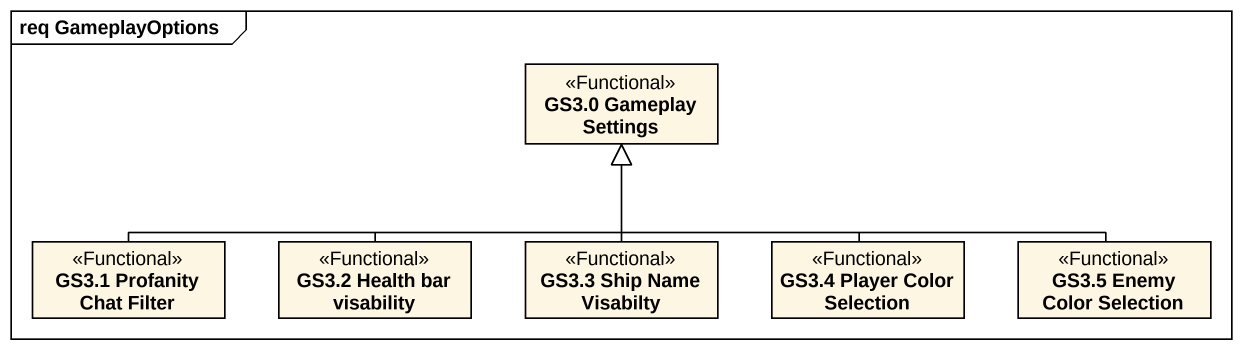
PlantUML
@startuml
mainframe req GameplayOptions
hide circle
hide empty members
class "GS3.0 Gameplay Settings" as GS3_0_Gameplay_Settings <<Functional>>
class "GS3.1 Profanity Chat Filter" as GS3_1_Profanity_Chat_Filter <<Functional>>
class "GS3.2 Health bar visability" as GS3_2_Health_bar_visability <<Functional>>
class "GS3.3 Ship Name Visabilty" as GS3_3_Ship_Name_Visabilty <<Functional>>
class "GS3.4 Player Color Selection" as GS3_4_Player_Color_Selection <<Functional>>
class "GS3.5 Enemy Color Selection" as GS3_5_Enemy_Color_Selection <<Functional>>
GS3_1_Profanity_Chat_Filter -right-|> GS3_0_Gameplay_Settings
GS3_2_Health_bar_visability -up-|> GS3_0_Gameplay_Settings
GS3_3_Ship_Name_Visabilty -up-|> GS3_0_Gameplay_Settings
GS3_4_Player_Color_Selection -up-|> GS3_0_Gameplay_Settings
GS3_5_Enemy_Color_Selection -left-|> GS3_0_Gameplay_Settings
@enduml
